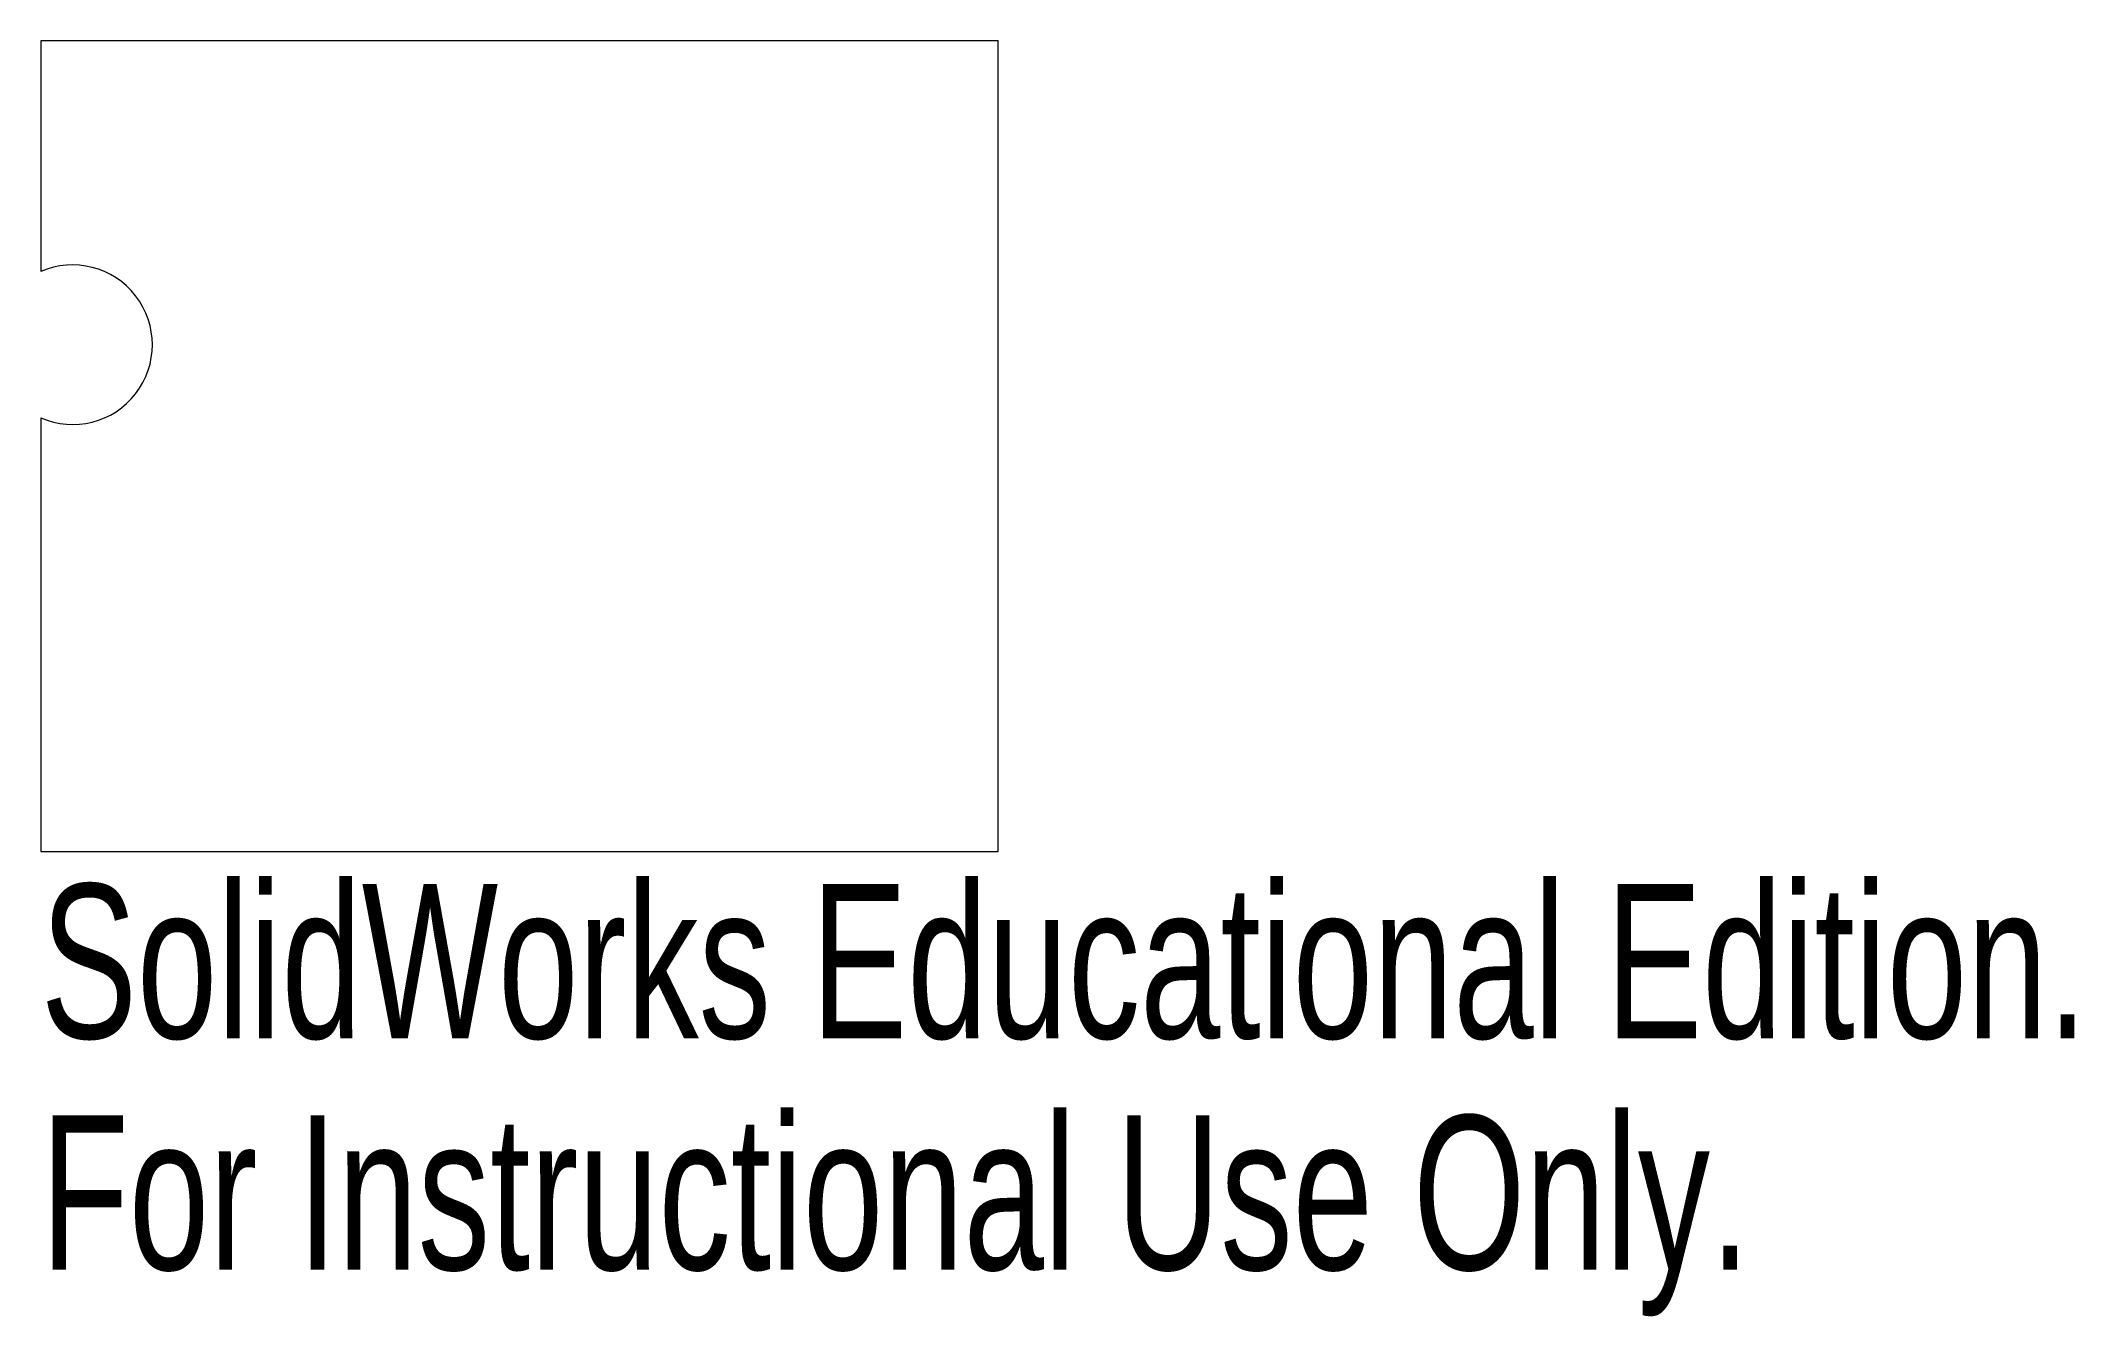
# Model space of a CAD drawing. Header units: millimetres. Extents: x -1.5 to 4.87, y -2.73 to 1.27.
import ezdxf

# ---------------------------------------------------------------- set-up
doc = ezdxf.new("R2010")
doc.units = ezdxf.units.MM
doc.styles.add('SLDTEXTSTYLE0', font='TXT', dxfattribs={"width": 0.7})

msp = doc.modelspace()

# ---------------------------------------------------------------- linework, layer by layer
at = {"color": 7, "linetype": 'Continuous', "lineweight": 15}
for p, q in [((1.5, 1.27), (-1.5, 1.27)), ((-1.5, 1.27), (-1.5, 0.5466)), ((1.5, -1.27), (1.5, 1.27)), ((-1.5, 0.0884), (-1.5, -1.27)), ((-1.5, -1.27), (1.5, -1.27))]:
    msp.add_line(p, q, dxfattribs=at)
msp.add_arc((-1.4, 0.3175), 0.25, 246.42182, 113.57818, dxfattribs=at)

# ---------------------------------------------------------------- texts
at = {"color": 7, "linetype": 'Continuous', "char_height": 0.483362, "attachment_point": 1, "style": 'SLDTEXTSTYLE0'}
for s, insert in [('SolidWorks Educational Edition.', (-1.5, -1.372)), ('For Instructional Use Only.', (-1.5, -2.097))]:
    msp.add_mtext(s, dxfattribs=dict(at, insert=insert))

doc.saveas('drawing.dxf')
